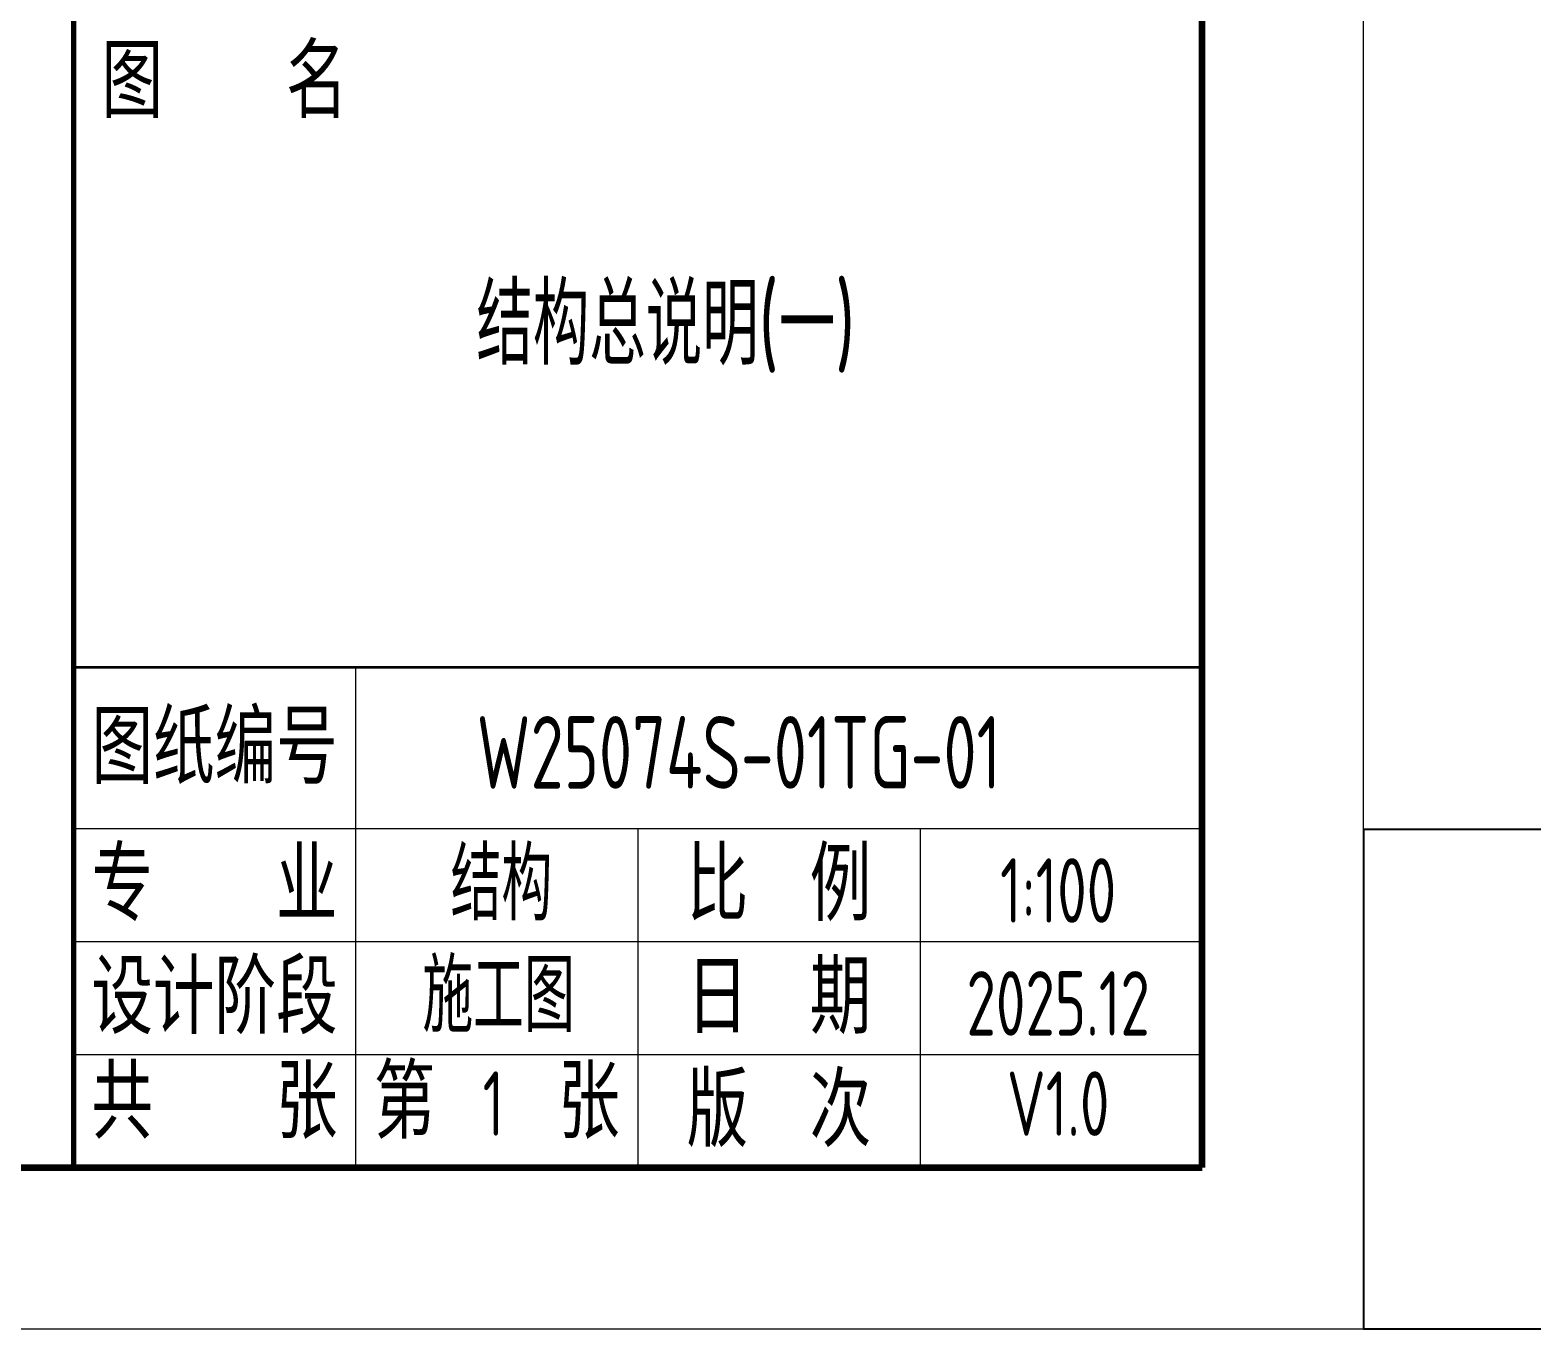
# Model space of a CAD drawing. Extents: x 3968514 to 5230306, y -516551 to -228246.
# Drawn here: x 4146085 to 4155399, y -359553 to -351501 of the extents above; entities that cross this region are included whole.
import ezdxf
from ezdxf.enums import TextEntityAlignment as Align

# ---------------------------------------------------------------- set-up
doc = ezdxf.new("R2010")
doc.units = 0
doc.header["$LTSCALE"] = 1000
doc.header["$MEASUREMENT"] = 0
doc.layers.add('AXIS', color=3, linetype='Continuous', lineweight=15)
doc.layers.add('FRAME', color=3, linetype='Continuous', lineweight=18)
for name, color, linetype in [('TQ_DESIGNER2000', 7, 'Continuous'), ('图纸名称', 142, 'Continuous'), ('图纸编号', 2, 'Continuous')]:
    doc.layers.add(name, color=color, linetype=linetype)
doc.styles.add('FRAME', font='simhei.ttf', dxfattribs={"width": 0.7})
doc.styles.add('TSSD_REIN', font='Tssdeng.shx', dxfattribs={"width": 0.7, "bigfont": 'hztxt.shx'})

# ---------------------------------------------------------------- blocks, each defined once
blk = doc.blocks.new('FWEFS')
at = {"layer": 'TQ_DESIGNER2000', "style": 'TSSD_REIN', "width": 0.7}
for s, height, p in [('结构', 450, (1915368.5, -2268138.3)), ('1:100', 400, (1918820.9, -2268152.5)), ('施工图', 450, (1915350.7, -2268830.7)), ('2025.12', 400, (1918820.9, -2268852.5)), ('1', 400, (1915319, -2269473.7)), ('V1.0', 400, (1918820.9, -2269473.7))]:
    blk.add_text(s, height=height, dxfattribs=at).set_placement(p, align=Align.CENTER)
blk = doc.blocks.new('A$C0B803521')
at = {"layer": 'FRAME', "lineweight": 18}
for p, q in [((-15943.1, 34252), (-15943.1, 93652)), ((-22193.1, 38352), (-22193.1, 35252)), ((-16943.1, 37352), (-23943.1, 37352)), ((-20443.1, 37352), (-20443.1, 35252)), ((-18693.1, 37352), (-18693.1, 35252)), ((-16943.1, 36652), (-23943.1, 36652)), ((-16943.1, 35952), (-23943.1, 35952)), ((-100043.1, 34252), (-15943.1, 34252))]:
    blk.add_line(p, q, dxfattribs=at)
at = {"layer": 'FRAME', "lineweight": 70}
blk.add_line((-23943.1, 92652), (-23943.1, 35252), dxfattribs=at)
at = {"layer": 'FRAME', "lineweight": 140}
for p, q in [((-16943.1, 35252), (-16943.1, 92652)), ((-97543.1, 35252), (-16943.1, 35252))]:
    blk.add_line(p, q, dxfattribs=at)
at = {"layer": 'FRAME', "lineweight": 35}
blk.add_line((-16943.1, 38352), (-23943.1, 38352), dxfattribs=at)
at = {"layer": 'FRAME', "char_height": 400, "style": 'FRAME'}
for s, insert, width, attachment_point in [(' 图    名', (-23959.3, 42202), 1860.82, 1), ('图纸编号', (-23068.1, 37852), 2325.424, 5), ('专    业', (-23068.1, 37002), 2057.288, 5), ('比  例', (-19568.1, 37002), 1677.627, 5), ('设计阶段', (-23068.1, 36302), 2361.017, 5), ('日  期', (-19568.1, 36302), 1618.305, 5), ('共    张', (-23068.1, 35652), 2045.424, 5), ('第    张', (-21318.1, 35652), 2050.169, 5), ('版  次', (-19568.1, 35602), 1753.559, 5)]:
    blk.add_mtext(s, dxfattribs=dict(at, insert=insert, width=width, attachment_point=attachment_point))
at = {"layer": 'TQ_DESIGNER2000', "style": 'TSSD_REIN', "width": 0.7}
blk.add_text('结构', height=450, dxfattribs=at).set_placement((-21289.2, 36784.5), align=Align.CENTER)

msp = doc.modelspace()

# ---------------------------------------------------------------- linework, layer by layer
at = {"color": 6}
msp.add_lwpolyline([(4154354.52133, -359553.30351), (4162721.14215, -359553.30351), (4162721.14215, -356456.7028), (4154354.52133, -356456.7028)], close=True, dxfattribs=at)

# ---------------------------------------------------------------- block references
msp.add_blockref('A$C0B803521', (4170297.64127, -393805.3043))
at = {"layer": 'AXIS', "color": 3}
msp.add_blockref('FWEFS', (2233639.93915, 1911117.49688), dxfattribs=at)

# ---------------------------------------------------------------- texts
at = {"layer": '图纸名称', "style": 'TSSD_REIN', "width": 0.7}
msp.add_text('结构总说明(一)', height=500, dxfattribs=at).set_placement((4150028.10342, -353575.83221), align=Align.CENTER)
at = {"layer": '图纸编号', "style": 'TSSD_REIN', "width": 0.7}
msp.add_text('W25074S-01TG-01', height=450, dxfattribs=at).set_placement((4150480.07303, -356203.78351), align=Align.CENTER)

doc.saveas('drawing.dxf')
